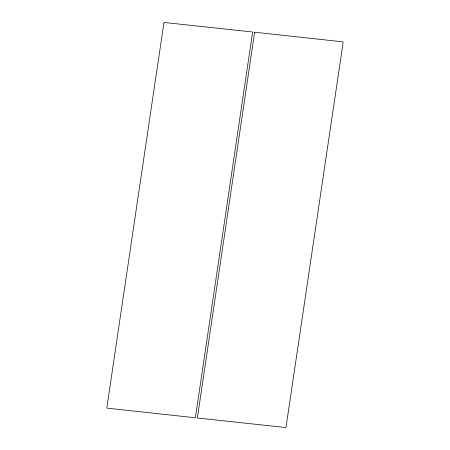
<?xml version="1.0" encoding="UTF-8"?>
<svg xmlns="http://www.w3.org/2000/svg" width="450" height="450" viewBox="0 0 450 450"><rect width="100%" height="100%" fill="white"/><g stroke="black" fill="none" stroke-linecap="round" stroke-linejoin="round"><path stroke-width="0.67" d="M163.822 23.4L106.869 407.531A0.63 0.596 -20.3 0 0 107.387 408.178L195.373 417.786L252.636 32.001L164.627 22.523A0.63 0.596 -20.3 0 0 163.941 23.04L163.822 23.4M254.627 32.214L197.364 417.999L285.373 427.478A0.63 0.596 -20.3 0 0 286.059 426.96L343.131 42.469A0.63 0.596 -20.3 0 0 342.613 41.822L254.627 32.214"/></g></svg>
